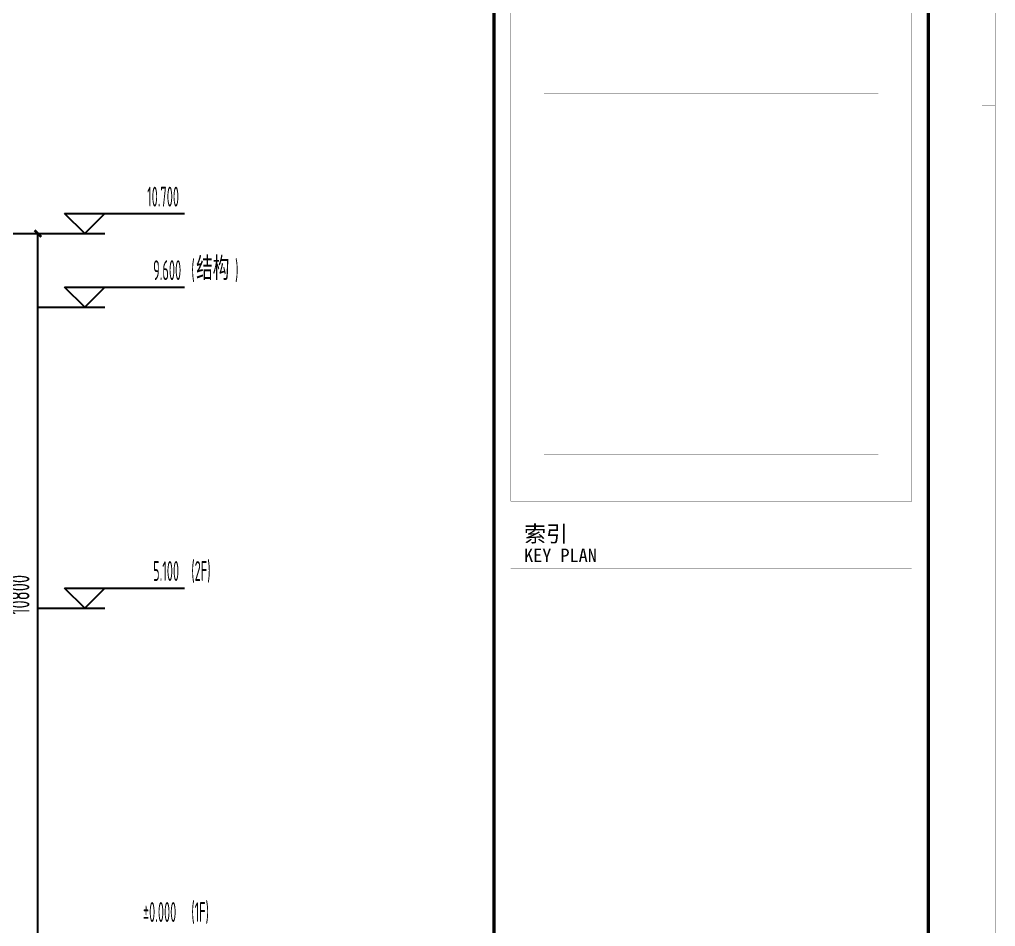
# Model space of a CAD drawing. Extents: x -19968 to 86481, y -139706 to -66979.
# Drawn here: x 71880 to 86480, y -122282 to -108717 of the extents above; entities that cross this region are included whole.
import ezdxf
from ezdxf.enums import TextEntityAlignment as Align

# ---------------------------------------------------------------- set-up
doc = ezdxf.new("R2010")
doc.units = 0
doc.header["$LTSCALE"] = 1000
doc.header["$MEASUREMENT"] = 0
for name, color, linetype in [('01-标注_标高', 200, 'Continuous'), ('01-标注_轴线坐标', 132, 'Continuous'), ('02-TEXT_标注', 130, 'Continuous')]:
    doc.layers.add(name, color=color, linetype=linetype)
doc.styles.add('_TCH_DIM', font='ros1.shx', dxfattribs={"width": 0.75, "bigfont": 'jd.shx'})
doc.styles.add('_TCH_DIM_T3', font='ros1.shx', dxfattribs={"width": 0.705882, "bigfont": 'jd.shx'})
doc.styles.add('图签信息$0$华文细黑', font='STXIHEI_0.TTF', dxfattribs={"height": 10})
doc.dimstyles.new('_TCH_ARCH&&100', dxfattribs={"dimtxt": 297.5, "dimasz": 100, "dimexe": 250, "dimexo": 300, "dimgap": 126.25, "dimtad": 1, "dimdec": 0, "dimzin": 0, "dimdsep": 46, "dimtxsty": '_TCH_DIM_T3', "dimblk": 'ARCHTICK', "dimcen": 0.09, "dimclrt": 7, "dimazin": 2, "dimtfac": 1, "dimtdec": 0, "dimtix": 1, "dimtmove": 2, "dimatfit": 3, "dimfxl": 0, "dimtolj": 1, "dimtzin": 0, "dimarcsym": 0})

# ---------------------------------------------------------------- blocks, each defined once
blk = doc.blocks.new('图框-A1+1-4')
for points, const_width in [([(0, 0), (1051, 0), (1051, 594), (0, 594)], 0.05), ([(976, 584), (25, 584), (25, 10), (976, 10)], 0.5)]:
    blk.add_lwpolyline(points, close=True, dxfattribs=dict(const_width=const_width))
at = {"const_width": 0.05}
blk.add_lwpolyline([(1051, 297), (1049, 297)], dxfattribs=at)
blk = doc.blocks.new('图签信息')
at = {"const_width": 0.5}
blk.add_lwpolyline([(-65, 0), (0, 0), (0, 500.5), (-65, 500.5)], close=True, dxfattribs=at)
at = {"const_width": 0.05}
for points in [[(-62.5, 404.92), (-62.5, 227.83)], [(-62.5, 227.83), (-2.5, 227.83), (-2.5, 404.92)], [(-57.5, 288.83), (-7.5, 288.83)], [(-57.5, 234.85), (-7.5, 234.85)], [(-62.5, 227.83), (-2.5, 227.83)], [(-62.5, 217.74), (-2.5, 217.74)]]:
    blk.add_lwpolyline(points, dxfattribs=at)
at = {"style": '图签信息$0$华文细黑'}
for s, height, p in [('索引', 2.4, (-60.5, 224.14)), ('KEY PLAN', 2, (-60.5, 220.74))]:
    blk.add_text(s, height=height, dxfattribs=at).set_placement(p, align=Align.TOP_LEFT)
blk = doc.blocks.new('_ArchTick')
at = {"color": 0, "linetype": 'ByBlock', "const_width": 0.4}
blk.add_lwpolyline([(-0.5, -0.5), (0.5, 0.5)], dxfattribs=at)
blk = doc.blocks.new('*D78')
at = {"layer": '01-标注_轴线坐标', "color": 0, "lineweight": -2, "transparency": 16777216}
for p, q in [((70445, -111920), (72405, -111920)), ((72155, -122720), (72155, -111920)), ((70445, -122720), (72405, -122720))]:
    blk.add_line(p, q, dxfattribs=at)
at = {"layer": 'Defpoints', "color": 0, "transparency": 16777216}
for p in [(70145, -111920), (72155, -111920), (70145, -122720)]:
    blk.add_point(p, dxfattribs=at)
at = {"layer": '01-标注_轴线坐标', "color": 0, "lineweight": -2, "transparency": 16777216, "xscale": 100, "yscale": 100, "zscale": 100}
for p, rotation in [((72155, -111920), 90), ((72155, -122720), 270)]:
    blk.add_blockref('_ArchTick', p, dxfattribs=dict(at, rotation=rotation))
at = {"layer": '01-标注_轴线坐标', "color": 7, "transparency": 16777216, "insert": (71880, -117320), "char_height": 297.5, "attachment_point": 5, "rotation": 90, "style": '_TCH_DIM_T3'}
blk.add_mtext('\\A1;10800', dxfattribs=at)

msp = doc.modelspace()

# ---------------------------------------------------------------- linework, layer by layer
at = {"layer": '01-标注_标高'}
for p, q in [((72854.6, -111919.9), (72554.6, -111619.9)), ((72554.6, -111619.9), (74349.6, -111619.9)), ((72854.6, -111919.9), (73154.6, -111619.9)), ((72154.6, -111919.9), (73154.6, -111919.9)), ((72854.6, -113019.9), (72554.6, -112719.9)), ((72554.6, -112719.9), (74349.6, -112719.9)), ((72854.6, -113019.9), (73154.6, -112719.9)), ((72154.6, -113019.9), (73154.6, -113019.9)), ((72854.6, -117519.9), (72554.6, -117219.9)), ((72554.6, -117219.9), (74349.6, -117219.9)), ((72854.6, -117519.9), (73154.6, -117219.9)), ((72154.6, -117519.9), (73154.6, -117519.9))]:
    msp.add_line(p, q, dxfattribs=at)

# ---------------------------------------------------------------- block references
at = {"xscale": 100, "yscale": 100, "zscale": 100}
for name, p in [('图框-A1+1-4', (-18622, -139704)), ('图签信息', (85478, -138704))]:
    msp.add_blockref(name, p, dxfattribs=at)

# ---------------------------------------------------------------- texts
at = {"layer": '02-TEXT_标注', "style": '_TCH_DIM'}
for s, height, width, p in [('10.700', 297.5, 0.529412, (73789.3, -111514.9)), ('结构', 347.29, 0.75, (74523.1, -112614.9)), ('9.600', 297.5, 0.529412, (73878.6, -112614.9)), ('(', 297.5, 0.529412, (74449.6, -112614.9)), (')', 297.5, 0.529412, (75105, -112614.9)), ('(2F)', 297.5, 0.529412, (74449.6, -117114.9)), ('5.100', 297.5, 0.529412, (73878.6, -117114.9)), ('%%P0.000', 297.5, 0.529412, (73726.3, -122214.9)), ('(1F)', 297.5, 0.529412, (74449.6, -122214.9))]:
    msp.add_text(s, height=height, dxfattribs=dict(at, width=width)).set_placement(p)

# ---------------------------------------------------------------- dimensions: what is measured, and where the dimension line sits
at = {"layer": '01-标注_轴线坐标'}
dim = msp.add_aligned_dim(p1=(70144.6, -122719.9), p2=(70144.6, -111919.9), distance=-2010, dimstyle='_TCH_ARCH&&100', dxfattribs=at)
dim.commit()
dim.dimension.update_dxf_attribs({"geometry": '*D78', "text_midpoint": (71879.6, -117319.9)})

doc.saveas('drawing.dxf')
